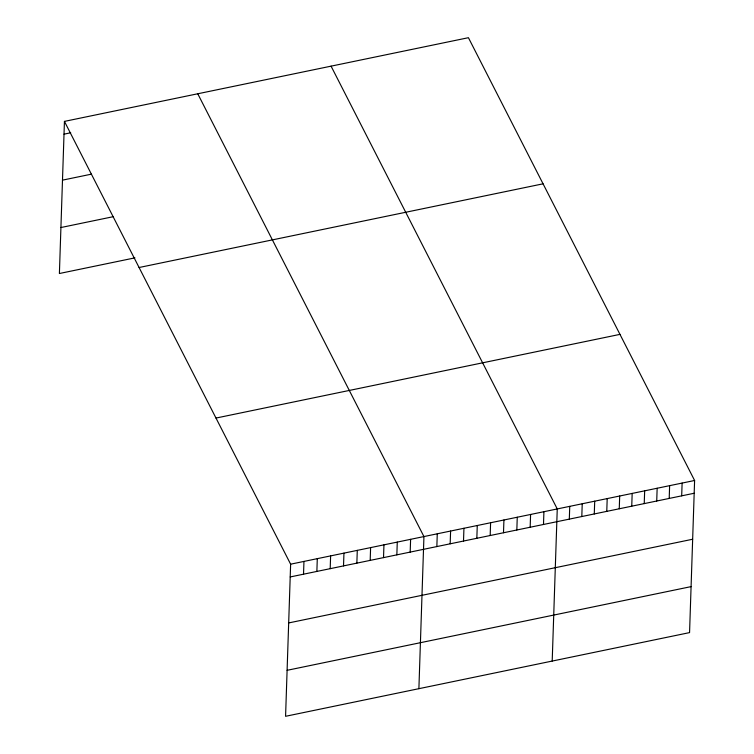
<?xml version="1.0" encoding="UTF-8"?>
<svg xmlns="http://www.w3.org/2000/svg" width="754" height="754" viewBox="0 0 754 754"><rect width="100%" height="100%" fill="white"/><g stroke="black" fill="none" stroke-linecap="round" stroke-linejoin="round"><path stroke-width="1.13" d="M64.439 121.394L290.629 564.181L285.577 716.3L689.561 632.606L694.604 480.487L468.423 37.7L64.439 121.394L59.396 273.513L134.938 257.859M303.532 574.19L303.956 561.419M316.868 571.428L317.293 558.657M330.195 568.667L330.62 555.896M343.522 565.905L343.947 553.134M356.859 563.144L357.283 550.373M370.186 560.382L370.61 547.611M383.522 557.621L383.946 544.85M396.849 554.859L397.273 542.088M410.185 552.098L410.61 539.327M418.894 688.685L423.937 536.565L197.755 93.769M436.849 546.575L437.273 533.804M450.176 543.813L450.6 531.042M463.512 541.052L463.936 528.281M476.839 538.281L477.263 525.519M490.175 535.519L490.6 522.758M503.502 532.758L503.926 519.996M516.839 529.996L517.253 517.235M530.166 527.235L530.59 514.464M543.493 524.473L543.917 511.702M552.201 661.06L557.253 508.941L331.072 66.154M569.317 519.129L569.741 506.358M581.805 516.537L582.229 503.766M594.284 513.955L594.708 501.184M606.772 511.363L607.196 498.601M619.26 508.78L619.684 496.009M631.748 506.188L632.172 493.427M644.236 503.606L644.661 490.835M656.725 501.024L657.149 488.253M669.203 498.432L669.627 485.661M681.691 495.849L682.116 483.078M64.015 134.165L70.688 132.779M62.488 180.149L91.375 174.165M60.923 227.529L113.138 216.709M139.085 267.51L543.059 183.816M215.983 418.065L619.967 334.371M290.629 564.181L694.604 480.487M290.205 576.951L694.18 493.257M288.678 622.936L692.653 539.242M287.104 670.315L691.088 586.621"/></g></svg>
